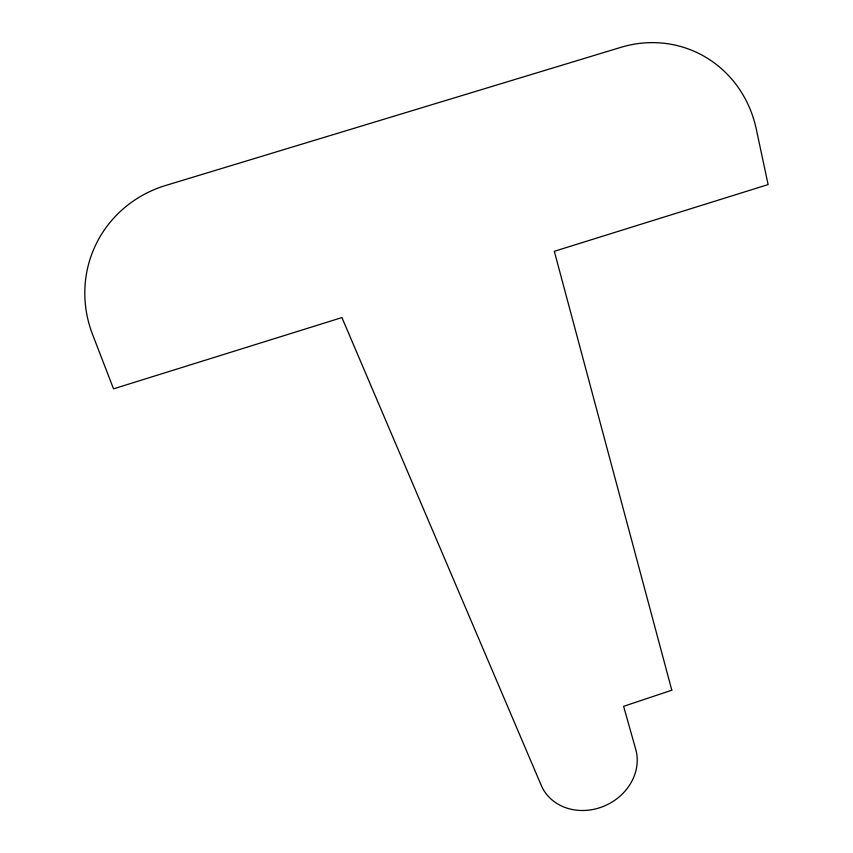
<?xml version="1.0" encoding="UTF-8"?>
<svg xmlns="http://www.w3.org/2000/svg" width="853" height="853" viewBox="0 0 853 853"><rect width="100%" height="100%" fill="white"/><g stroke="black" fill="none" stroke-linecap="round" stroke-linejoin="round"><path stroke-width="1.28" d="M671.812 690.205L623.618 706.316L635.752 749.403A50.7 44.207 -25.4 0 1 602.74 806.65A50.7 44.207 -25.4 0 1 541.506 785.986L341.925 317.572L113.524 388.84L92.54 334.365A120.326 115.454 23 0 1 165.674 185.474L620.813 47.363A118.13 110.57 -67.6 0 1 756.28 129.112L768.126 184.589L554.311 251.304L671.812 690.205"/></g></svg>
